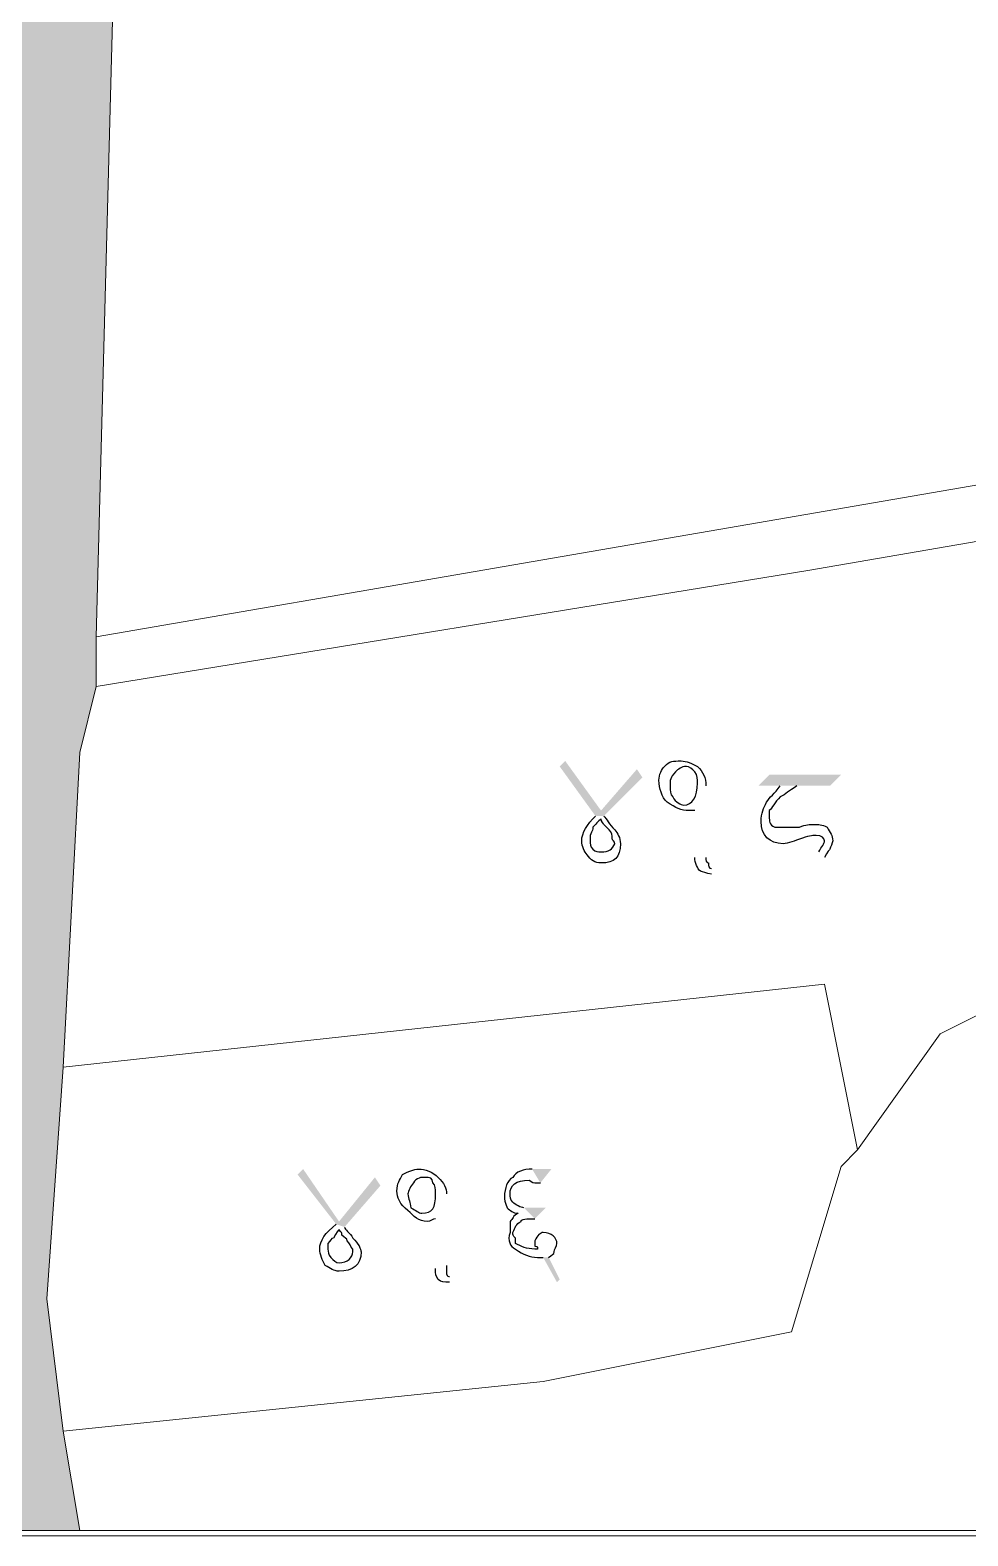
# Model space of a CAD drawing. Header units: metres. Extents: x 345912 to 349030, y 3061206 to 3061792.
# Drawn here: x 345958.47 to 345975.74, y 3061271.1 to 3061298.83 of the extents above; entities that cross this region are included whole.
import ezdxf

# ---------------------------------------------------------------- set-up
doc = ezdxf.new("R2010")
doc.units = ezdxf.units.M
doc.header["$MEASUREMENT"] = 0
doc.layers.add('PDF5_Geometry', color=7, linetype='Continuous')
doc.layers.add('PDF5_Solid Fills', color=7, linetype='Continuous')

msp = doc.modelspace()

# ---------------------------------------------------------------- hatches: boundary and pattern name
at = {"layer": 'PDF5_Solid Fills', "true_color": 0xc3c3c3, "transparency": 33554531}
h = msp.add_hatch(color=9, dxfattribs=at)
h.paths.add_polyline_path([(346031.62094, 3061309.60243), (346025.52494, 3061309.29763), (346024.61054, 3061318.44163), (346023.69614, 3061323.62323), (346029.48734, 3061324.84243), (346029.79214, 3061324.84243), (346030.70654, 3061319.66083), (346031.01134, 3061315.69843)], flags=0)
h.paths.add_polyline_path([(346033.75454, 3061286.43763), (346027.35374, 3061286.13283), (346026.43934, 3061296.19123), (346032.84014, 3061296.19123)], flags=0)
h.paths.add_polyline_path([(346007.84654, 3061320.88003), (346001.75053, 3061319.66083), (346000.83614, 3061319.35603), (345993.21614, 3061318.13683), (345983.76734, 3061316.30803), (345983.46254, 3061316.30803), (345961.21214, 3061312.04083), (345962.12653, 3061318.13683), (345981.02414, 3061321.79443), (345990.47293, 3061323.31843), (345999.31213, 3061325.14723), (346008.45614, 3061326.67123)], flags=0)
h.paths.add_polyline_path([(346037.41214, 3061326.36643), (346034.05934, 3061325.75683), (346034.05934, 3061326.06163), (346033.75454, 3061328.80483), (346037.10734, 3061329.41443)], flags=0)
h.paths.add_polyline_path([(346023.69614, 3061323.62323), (346015.46654, 3061322.09923), (346015.16174, 3061322.09923), (346014.85694, 3061322.09923), (346014.24734, 3061321.79443), (346007.84654, 3061320.88003), (346008.45614, 3061326.67123), (346018.81934, 3061328.80483), (346019.12414, 3061328.80483), (346019.42893, 3061329.10963), (346019.73374, 3061329.10963), (346020.03854, 3061329.10963), (346022.47694, 3061329.71923)], flags=0)
h.paths.add_polyline_path([(346029.48734, 3061324.84243), (346023.69614, 3061323.62323), (346022.47694, 3061329.71923), (346026.74414, 3061330.63363), (346028.57294, 3061330.93843), (346029.18254, 3061325.14723)], flags=0)
h.paths.add_polyline_path([(346033.75454, 3061328.80483), (346034.05934, 3061326.06163), (346034.05934, 3061325.75683), (346029.48734, 3061324.84243), (346029.18254, 3061325.14723), (346028.57294, 3061330.93843), (346030.70654, 3061331.24323), (346033.44974, 3061331.54803), (346033.44974, 3061330.93843)], flags=0)
h.paths.add_polyline_path([(346037.10734, 3061329.41443), (346033.75454, 3061328.80483), (346033.44974, 3061330.93843), (346033.44974, 3061331.54803), (346036.80254, 3061332.15763)], flags=0)
h.paths.add_polyline_path([(346125.80414, 3061271.19763), (346124.88974, 3061272.41683), (346122.14653, 3061274.85523), (346119.70814, 3061275.16003), (346113.61213, 3061277.29363), (346104.46814, 3061280.03683), (346097.76254, 3061281.56083), (346092.58094, 3061281.56083), (346089.53293, 3061281.25603), (346087.39933, 3061280.34163), (346079.16973, 3061276.07443), (346073.07373, 3061271.80723), (346070.94013, 3061271.19763), (345957.24973, 3061271.19763), (345956.94494, 3061272.41683), (345956.94494, 3061274.55043), (345957.85933, 3061287.96163), (345958.16414, 3061289.79043), (345958.16414, 3061296.19123), (345958.46894, 3061304.42083), (345959.38333, 3061311.12643), (345960.29774, 3061314.78403), (345960.29774, 3061320.27043), (345961.21214, 3061323.62323), (345964.26013, 3061333.07203), (345963.65053, 3061336.12003), (345963.34574, 3061337.03443), (345960.29774, 3061345.87363), (345956.94494, 3061356.84643), (345952.67774, 3061370.56243), (345952.67774, 3061373.91523), (345952.67774, 3061381.23043), (345949.93454, 3061391.59363), (345947.80094, 3061402.87124), (345945.05773, 3061411.40564), (345943.53373, 3061414.45363), (345940.48573, 3061418.11124), (345936.82814, 3061421.76883), (345932.86573, 3061427.56003), (345926.16013, 3061436.70403), (345924.63614, 3061440.36163), (345918.54013, 3061442.49523), (345914.57773, 3061443.40963), (345915.49213, 3061444.62883), (345924.33133, 3061441.88564), (345924.94094, 3061442.80003), (345924.33133, 3061448.28643), (345920.97853, 3061460.17363), (345917.32094, 3061466.87923), (345919.14974, 3061468.09844), (345923.11213, 3061460.47844), (345924.33133, 3061455.90643), (345926.46493, 3061446.76243), (345927.07454, 3061438.83763), (345930.12254, 3061435.18003), (345931.64653, 3061432.43683), (345936.82814, 3061424.81683), (345942.31454, 3061418.41603), (345944.75293, 3061415.06323), (345947.80094, 3061408.66243), (345949.93454, 3061401.04243), (345950.54414, 3061396.47043), (345954.20174, 3061382.14483), (345954.81134, 3061373.91523), (345955.11613, 3061371.17203), (345959.68814, 3061354.71283), (345964.86973, 3061340.08243), (345965.78414, 3061336.12003), (345965.17454, 3061329.71923), (345962.43134, 3061321.18483), (345962.12653, 3061318.13683), (345961.21214, 3061312.04083), (345960.90734, 3061307.77363), (345959.99293, 3061299.23923), (345959.68814, 3061287.65683), (345959.68814, 3061286.74243), (345959.38333, 3061285.52323), (345959.07854, 3061279.73203), (345958.77373, 3061275.46483), (345959.07854, 3061273.02643), (345959.38333, 3061271.19763), (346064.84414, 3061271.19763), (346065.75853, 3061271.50243), (346070.33053, 3061272.72163), (346075.20734, 3061274.85523), (346078.56013, 3061277.29363), (346085.87534, 3061281.25603), (346086.48494, 3061281.56083), (346087.39933, 3061281.86563), (346090.44734, 3061282.78003), (346097.45774, 3061282.78003), (346105.99214, 3061280.95123), (346116.05054, 3061278.20803), (346117.87933, 3061277.29363), (346118.79373, 3061276.98883), (346124.88974, 3061274.55043), (346127.32814, 3061272.41683), (346127.63293, 3061272.11203), (346128.24254, 3061271.19763)], flags=0)
h.paths.add_polyline_path([(346032.84014, 3061296.19123), (346026.43934, 3061296.19123), (346025.52494, 3061309.29763), (346031.62094, 3061309.60243), (346031.92574, 3061307.77363), (346032.53534, 3061298.02003)], flags=0)
h = msp.add_hatch(color=9, dxfattribs=at)
h.paths.add_polyline_path([(346031.62094, 3061309.60243), (346025.52494, 3061309.29763), (346024.61054, 3061318.44163), (346023.69614, 3061323.62323), (346029.48734, 3061324.84243), (346029.79214, 3061324.84243), (346030.70654, 3061319.66083), (346031.01134, 3061315.69843)], flags=0)
h.paths.add_polyline_path([(346033.75454, 3061286.43763), (346027.35374, 3061286.13283), (346026.43934, 3061296.19123), (346032.84014, 3061296.19123)], flags=0)
h.paths.add_polyline_path([(346007.84654, 3061320.88003), (346001.75053, 3061319.66083), (346000.83614, 3061319.35603), (345993.21614, 3061318.13683), (345983.76734, 3061316.30803), (345983.46254, 3061316.30803), (345961.21214, 3061312.04083), (345962.12653, 3061318.13683), (345981.02414, 3061321.79443), (345990.47293, 3061323.31843), (345999.31213, 3061325.14723), (346008.45614, 3061326.67123)], flags=0)
h.paths.add_polyline_path([(346037.41214, 3061326.36643), (346034.05934, 3061325.75683), (346034.05934, 3061326.06163), (346033.75454, 3061328.80483), (346037.10734, 3061329.41443)], flags=0)
h.paths.add_polyline_path([(346023.69614, 3061323.62323), (346015.46654, 3061322.09923), (346015.16174, 3061322.09923), (346014.85694, 3061322.09923), (346014.24734, 3061321.79443), (346007.84654, 3061320.88003), (346008.45614, 3061326.67123), (346018.81934, 3061328.80483), (346019.12414, 3061328.80483), (346019.42893, 3061329.10963), (346019.73374, 3061329.10963), (346020.03854, 3061329.10963), (346022.47694, 3061329.71923)], flags=0)
h.paths.add_polyline_path([(346029.48734, 3061324.84243), (346023.69614, 3061323.62323), (346022.47694, 3061329.71923), (346026.74414, 3061330.63363), (346028.57294, 3061330.93843), (346029.18254, 3061325.14723)], flags=0)
h.paths.add_polyline_path([(346033.75454, 3061328.80483), (346034.05934, 3061326.06163), (346034.05934, 3061325.75683), (346029.48734, 3061324.84243), (346029.18254, 3061325.14723), (346028.57294, 3061330.93843), (346030.70654, 3061331.24323), (346033.44974, 3061331.54803), (346033.44974, 3061330.93843)], flags=0)
h.paths.add_polyline_path([(346037.10734, 3061329.41443), (346033.75454, 3061328.80483), (346033.44974, 3061330.93843), (346033.44974, 3061331.54803), (346036.80254, 3061332.15763)], flags=0)
h.paths.add_polyline_path([(346125.80414, 3061271.19763), (346124.88974, 3061272.41683), (346122.14653, 3061274.85523), (346119.70814, 3061275.16003), (346113.61213, 3061277.29363), (346104.46814, 3061280.03683), (346097.76254, 3061281.56083), (346092.58094, 3061281.56083), (346089.53293, 3061281.25603), (346087.39933, 3061280.34163), (346079.16973, 3061276.07443), (346073.07373, 3061271.80723), (346070.94013, 3061271.19763), (345957.24973, 3061271.19763), (345956.94494, 3061272.41683), (345956.94494, 3061274.55043), (345957.85933, 3061287.96163), (345958.16414, 3061289.79043), (345958.16414, 3061296.19123), (345958.46894, 3061304.42083), (345959.38333, 3061311.12643), (345960.29774, 3061314.78403), (345960.29774, 3061320.27043), (345961.21214, 3061323.62323), (345964.26013, 3061333.07203), (345963.65053, 3061336.12003), (345963.34574, 3061337.03443), (345960.29774, 3061345.87363), (345956.94494, 3061356.84643), (345952.67774, 3061370.56243), (345952.67774, 3061373.91523), (345952.67774, 3061381.23043), (345949.93454, 3061391.59363), (345947.80094, 3061402.87124), (345945.05773, 3061411.40564), (345943.53373, 3061414.45363), (345940.48573, 3061418.11124), (345936.82814, 3061421.76883), (345932.86573, 3061427.56003), (345926.16013, 3061436.70403), (345924.63614, 3061440.36163), (345918.54013, 3061442.49523), (345914.57773, 3061443.40963), (345915.49213, 3061444.62883), (345924.33133, 3061441.88564), (345924.94094, 3061442.80003), (345924.33133, 3061448.28643), (345920.97853, 3061460.17363), (345917.32094, 3061466.87923), (345919.14974, 3061468.09844), (345923.11213, 3061460.47844), (345924.33133, 3061455.90643), (345926.46493, 3061446.76243), (345927.07454, 3061438.83763), (345930.12254, 3061435.18003), (345931.64653, 3061432.43683), (345936.82814, 3061424.81683), (345942.31454, 3061418.41603), (345944.75293, 3061415.06323), (345947.80094, 3061408.66243), (345949.93454, 3061401.04243), (345950.54414, 3061396.47043), (345954.20174, 3061382.14483), (345954.81134, 3061373.91523), (345955.11613, 3061371.17203), (345959.68814, 3061354.71283), (345964.86973, 3061340.08243), (345965.78414, 3061336.12003), (345965.17454, 3061329.71923), (345962.43134, 3061321.18483), (345962.12653, 3061318.13683), (345961.21214, 3061312.04083), (345960.90734, 3061307.77363), (345959.99293, 3061299.23923), (345959.68814, 3061287.65683), (345959.68814, 3061286.74243), (345959.38333, 3061285.52323), (345959.07854, 3061279.73203), (345958.77373, 3061275.46483), (345959.07854, 3061273.02643), (345959.38333, 3061271.19763), (346064.84414, 3061271.19763), (346065.75853, 3061271.50243), (346070.33053, 3061272.72163), (346075.20734, 3061274.85523), (346078.56013, 3061277.29363), (346085.87534, 3061281.25603), (346086.48494, 3061281.56083), (346087.39933, 3061281.86563), (346090.44734, 3061282.78003), (346097.45774, 3061282.78003), (346105.99214, 3061280.95123), (346116.05054, 3061278.20803), (346117.87933, 3061277.29363), (346118.79373, 3061276.98883), (346124.88974, 3061274.55043), (346127.32814, 3061272.41683), (346127.63293, 3061272.11203), (346128.24254, 3061271.19763)], flags=0)
h.paths.add_polyline_path([(346032.84014, 3061296.19123), (346026.43934, 3061296.19123), (346025.52494, 3061309.29763), (346031.62094, 3061309.60243), (346031.92574, 3061307.77363), (346032.53534, 3061298.02003)], flags=0)
at = {"layer": 'PDF5_Solid Fills', "transparency": 33554559}
h = msp.add_hatch(color=256, dxfattribs=at)
h.paths.add_polyline_path([(345968.88294, 3061284.35483), (345968.22254, 3061285.26923), (345968.32414, 3061285.37083), (345968.98454, 3061284.45643), (345969.64494, 3061285.21843), (345969.74654, 3061285.06603), (345969.03534, 3061284.35483)], flags=0)
h.paths.add_polyline_path([(345970.91494, 3061284.91363), (345970.91494, 3061283.59283)], flags=0)
h.paths.add_polyline_path([(345971.01654, 3061283.38963), (345971.01654, 3061283.28803)], flags=0)
h.paths.add_polyline_path([(345972.28654, 3061284.91363), (345971.88014, 3061284.91363), (345972.08334, 3061285.11683), (345973.40414, 3061285.11683), (345973.20094, 3061284.91363), (345972.59134, 3061284.91363)], flags=0)
h.paths.add_polyline_path([(345973.09934, 3061283.59283), (345972.99774, 3061283.69443)], flags=0)
h = msp.add_hatch(color=256, dxfattribs=at)
h.paths.add_polyline_path([(345964.10774, 3061276.83643), (345963.39654, 3061277.75083), (345963.49814, 3061277.85243), (345964.15854, 3061276.88723), (345964.81894, 3061277.70003), (345964.92054, 3061277.54763), (345964.26014, 3061276.78563)], flags=0)
h.paths.add_polyline_path([(345966.13974, 3061277.39523), (345966.13974, 3061276.07443)], flags=0)
h.paths.add_polyline_path([(345966.19054, 3061275.87123), (345966.19054, 3061275.76963)], flags=0)
h.paths.add_polyline_path([(345967.86694, 3061277.59843), (345968.07014, 3061277.85243), (345967.71454, 3061277.85243)], flags=0)
h.paths.add_polyline_path([(345967.91774, 3061276.22683), (345968.17174, 3061275.76963), (345968.22254, 3061275.82043), (345968.01934, 3061276.22683)], flags=0)
h.paths.add_polyline_path([(345967.76534, 3061276.93803), (345967.96854, 3061277.14123), (345967.56214, 3061277.14123)], flags=0)

# ---------------------------------------------------------------- linework, layer by layer
at = {"layer": 'PDF5_Geometry', "lineweight": 13}
msp.add_lwpolyline([(345911.78374, 3061494.92084), (346139.62175, 3061494.92084), (346139.62175, 3061271.09604), (345911.78374, 3061271.09604)], close=True, dxfattribs=at)
at = {"layer": 'PDF5_Geometry', "lineweight": 9}
for points in [[(346070.94013, 3061271.19763), (345957.24973, 3061271.19763), (345956.94494, 3061272.41683), (345956.94494, 3061274.55043), (345957.85933, 3061287.96163), (345958.16414, 3061289.79043), (345958.16414, 3061296.19123), (345958.46894, 3061304.42083), (345959.38333, 3061311.12643), (345960.29774, 3061314.78403), (345960.29774, 3061320.27043), (345961.21214, 3061323.62323), (345964.26013, 3061333.07203), (345963.65053, 3061336.12003), (345963.34574, 3061337.03443), (345960.29774, 3061345.87363), (345956.94494, 3061356.84643), (345952.67774, 3061370.56243), (345952.67774, 3061373.91523), (345952.67774, 3061381.23043), (345949.93454, 3061391.59363), (345947.80094, 3061402.87124)], [(346070.94013, 3061271.19763), (345957.24973, 3061271.19763), (345956.94494, 3061272.41683), (345956.94494, 3061274.55043), (345957.85933, 3061287.96163), (345958.16414, 3061289.79043), (345958.16414, 3061296.19123), (345958.46894, 3061304.42083), (345959.38333, 3061311.12643), (345960.29774, 3061314.78403), (345960.29774, 3061320.27043), (345961.21214, 3061323.62323), (345964.26013, 3061333.07203), (345963.65053, 3061336.12003), (345963.34574, 3061337.03443), (345960.29774, 3061345.87363), (345956.94494, 3061356.84643), (345952.67774, 3061370.56243), (345952.67774, 3061373.91523), (345952.67774, 3061381.23043), (345949.93454, 3061391.59363), (345947.80094, 3061402.87124)], [(345949.93454, 3061401.04243), (345950.54414, 3061396.47043), (345954.20174, 3061382.14483), (345954.81134, 3061373.91523), (345955.11613, 3061371.17203), (345959.68814, 3061354.71283), (345964.86973, 3061340.08243), (345965.78414, 3061336.12003), (345965.17454, 3061329.71923), (345962.43134, 3061321.18483), (345962.12653, 3061318.13683), (345961.21214, 3061312.04083), (345960.90734, 3061307.77363), (345959.99293, 3061299.23923), (345959.68814, 3061287.65683), (345959.68814, 3061286.74243), (345959.38333, 3061285.52323), (345959.07854, 3061279.73203), (345958.77373, 3061275.46483), (345959.07854, 3061273.02643), (345959.38333, 3061271.19763), (346064.84414, 3061271.19763)], [(345949.93454, 3061401.04243), (345950.54414, 3061396.47043), (345954.20174, 3061382.14483), (345954.81134, 3061373.91523), (345955.11613, 3061371.17203), (345959.68814, 3061354.71283), (345964.86973, 3061340.08243), (345965.78414, 3061336.12003), (345965.17454, 3061329.71923), (345962.43134, 3061321.18483), (345962.12653, 3061318.13683), (345961.21214, 3061312.04083), (345960.90734, 3061307.77363), (345959.99293, 3061299.23923), (345959.68814, 3061287.65683), (345959.68814, 3061286.74243), (345959.38333, 3061285.52323), (345959.07854, 3061279.73203), (345958.77373, 3061275.46483), (345959.07854, 3061273.02643), (345959.38333, 3061271.19763), (346064.84414, 3061271.19763)]]:
    msp.add_lwpolyline(points, dxfattribs=at)
for points in [[(346014.24733, 3061303.50645), (346013.94254, 3061302.59205), (346014.24733, 3061298.02004), (346013.63774, 3061296.49604), (346003.88414, 3061294.97205), (346003.88414, 3061295.27683), (345959.68814, 3061287.65683), (345959.99294, 3061299.23925), (345970.35614, 3061300.15365), (345976.45214, 3061301.06803), (345981.02414, 3061301.67764), (345983.76733, 3061302.28724), (345984.07214, 3061302.28724), (345993.52094, 3061305.03044), (345996.87373, 3061305.94485), (346000.83614, 3061306.85925), (346001.14094, 3061306.85925), (346001.75054, 3061307.16403), (346002.05534, 3061307.16403), (346006.32254, 3061308.07844), (346009.98013, 3061307.46884), (346014.85694, 3061305.03044), (346014.85694, 3061304.72564)], [(346014.24733, 3061303.50645), (346013.94254, 3061302.59205), (346014.24733, 3061298.02004), (346013.63774, 3061296.49604), (346003.88414, 3061294.97205), (346003.88414, 3061295.27683), (345959.68814, 3061287.65683), (345959.99294, 3061299.23925), (345970.35614, 3061300.15365), (345976.45214, 3061301.06803), (345981.02414, 3061301.67764), (345983.76733, 3061302.28724), (345984.07214, 3061302.28724), (345993.52094, 3061305.03044), (345996.87373, 3061305.94485), (346000.83614, 3061306.85925), (346001.14094, 3061306.85925), (346001.75054, 3061307.16403), (346002.05534, 3061307.16403), (346006.32254, 3061308.07844), (346009.98013, 3061307.46884), (346014.85694, 3061305.03044), (346014.85694, 3061304.72564)], [(346003.88414, 3061294.97205), (346003.88414, 3061294.05764), (345993.52094, 3061292.53365), (345981.63373, 3061290.40004), (345972.79454, 3061288.87604), (345959.68814, 3061286.74243), (345959.68814, 3061287.65683), (346003.88414, 3061295.27683)], [(346003.88414, 3061294.97205), (346003.88414, 3061294.05764), (345993.52094, 3061292.53365), (345981.63373, 3061290.40004), (345972.79454, 3061288.87604), (345959.68814, 3061286.74243), (345959.68814, 3061287.65683), (346003.88414, 3061295.27683)], [(345982.24334, 3061282.78004), (345979.50014, 3061282.47523), (345975.23294, 3061280.34164), (345973.70894, 3061278.20803), (345973.09934, 3061281.25604), (345959.07854, 3061279.73205), (345959.38334, 3061285.52324), (345959.68814, 3061286.74243), (345972.79454, 3061288.87604), (345981.63373, 3061290.40004)], [(345982.24334, 3061282.78004), (345979.50014, 3061282.47523), (345975.23294, 3061280.34164), (345973.70894, 3061278.20803), (345973.09934, 3061281.25604), (345959.07854, 3061279.73205), (345959.38334, 3061285.52324), (345959.68814, 3061286.74243), (345972.79454, 3061288.87604), (345981.63373, 3061290.40004)], [(345959.38334, 3061271.19764), (345959.07854, 3061273.02645), (345967.91774, 3061273.94085), (345972.48974, 3061274.85523), (345973.40414, 3061277.90324), (345973.70894, 3061278.20803), (345975.23294, 3061280.34164), (345979.50014, 3061282.47523), (345982.24334, 3061282.78004), (345991.38733, 3061284.30403), (345994.74013, 3061284.30403), (346000.22653, 3061284.30403), (346000.22653, 3061277.59844), (346001.44574, 3061271.19764)], [(345959.38334, 3061271.19764), (345959.07854, 3061273.02645), (345967.91774, 3061273.94085), (345972.48974, 3061274.85523), (345973.40414, 3061277.90324), (345973.70894, 3061278.20803), (345975.23294, 3061280.34164), (345979.50014, 3061282.47523), (345982.24334, 3061282.78004), (345991.38733, 3061284.30403), (345994.74013, 3061284.30403), (346000.22653, 3061284.30403), (346000.22653, 3061277.59844), (346001.44574, 3061271.19764)], [(345973.70894, 3061278.20803), (345973.40414, 3061277.90324), (345972.48974, 3061274.85523), (345967.91774, 3061273.94085), (345959.07854, 3061273.02645), (345958.77374, 3061275.46485), (345959.07854, 3061279.73205), (345973.09934, 3061281.25604)], [(345973.70894, 3061278.20803), (345973.40414, 3061277.90324), (345972.48974, 3061274.85523), (345967.91774, 3061273.94085), (345959.07854, 3061273.02645), (345958.77374, 3061275.46485), (345959.07854, 3061279.73205), (345973.09934, 3061281.25604)]]:
    msp.add_lwpolyline(points, close=True, dxfattribs=at)
at = {"layer": 'PDF5_Geometry', "lineweight": 25}
for points in [[(345970.05134, 3061285.01523), (345970.05134, 3061285.11683), (345970.10214, 3061285.21843), (345970.15294, 3061285.26923)], [(345970.15294, 3061285.26923), (345970.25454, 3061285.37083), (345970.30534, 3061285.37083), (345970.45774, 3061285.37083)], [(345970.35614, 3061285.16763), (345970.25454, 3061285.06603), (345970.25454, 3061285.01523), (345970.25454, 3061284.91363)], [(345970.55934, 3061285.26923), (345970.45774, 3061285.26923), (345970.40694, 3061285.21843), (345970.35614, 3061285.16763)], [(345970.45774, 3061285.37083), (345970.55934, 3061285.37083), (345970.66094, 3061285.32003), (345970.76254, 3061285.26923)], [(345970.71174, 3061285.16763), (345970.66094, 3061285.21843), (345970.61014, 3061285.26923), (345970.55934, 3061285.26923)], [(345970.76254, 3061284.96443), (345970.76254, 3061285.01523), (345970.76254, 3061285.11683), (345970.71174, 3061285.16763)], [(345970.76254, 3061285.26923), (345970.86414, 3061285.16763), (345970.91494, 3061285.06603), (345970.91494, 3061284.91363)], [(345970.20374, 3061284.60883), (345970.10214, 3061284.71043), (345970.05134, 3061284.86283), (345970.05134, 3061285.01523)], [(345970.25454, 3061284.91363), (345970.25454, 3061284.81203), (345970.25454, 3061284.76123), (345970.30534, 3061284.71043)], [(345970.50854, 3061284.55803), (345970.66094, 3061284.55803), (345970.76254, 3061284.71043), (345970.76254, 3061284.96443)], [(345972.03254, 3061284.60883), (345972.08334, 3061284.71043), (345972.18494, 3061284.76123), (345972.28654, 3061284.91363)], [(345972.59134, 3061284.91363), (345972.43894, 3061284.81203), (345972.38814, 3061284.76123), (345972.28654, 3061284.71043)], [(345970.61014, 3061284.45643), (345970.45774, 3061284.45643), (345970.35614, 3061284.50723), (345970.20374, 3061284.60883)], [(345970.30534, 3061284.71043), (345970.35614, 3061284.60883), (345970.45774, 3061284.55803), (345970.50854, 3061284.55803)], [(345971.93094, 3061284.25323), (345971.93094, 3061284.40563), (345971.98174, 3061284.50723), (345972.03254, 3061284.60883)], [(345972.28654, 3061284.71043), (345972.18494, 3061284.60883), (345972.13414, 3061284.50723), (345972.08334, 3061284.45643)], [(345968.62894, 3061283.89763), (345968.62894, 3061284.05003), (345968.73054, 3061284.20243), (345968.88294, 3061284.35483)], [(345968.98454, 3061284.30403), (345968.93374, 3061284.25323), (345968.88294, 3061284.20243), (345968.83214, 3061284.15163)], [(345969.03534, 3061284.20243), (345969.03534, 3061284.20243), (345968.98454, 3061284.25323), (345968.98454, 3061284.30403)], [(345969.03534, 3061284.35483), (345969.08614, 3061284.30403), (345969.13694, 3061284.20243), (345969.23854, 3061284.10083)], [(345970.71174, 3061284.45643), (345970.66094, 3061284.45643), (345970.66094, 3061284.45643), (345970.61014, 3061284.45643)], [(345972.08334, 3061284.45643), (345972.08334, 3061284.45643), (345972.08334, 3061284.40563), (345972.08334, 3061284.35483)], [(345972.08334, 3061284.35483), (345972.08334, 3061284.25323), (345972.08334, 3061284.20243), (345972.18494, 3061284.15163)], [(345968.83214, 3061284.15163), (345968.83214, 3061284.10083), (345968.83214, 3061284.10083), (345968.78134, 3061283.99923)], [(345968.78134, 3061283.99923), (345968.78134, 3061283.99923), (345968.78134, 3061283.94843), (345968.78134, 3061283.89763)], [(345969.13694, 3061284.10083), (345969.13694, 3061284.10083), (345969.08614, 3061284.15163), (345969.03534, 3061284.20243)], [(345969.18774, 3061283.94843), (345969.18774, 3061283.99923), (345969.18774, 3061284.05003), (345969.13694, 3061284.10083)], [(345969.23854, 3061284.10083), (345969.28934, 3061284.05003), (345969.34014, 3061283.94843), (345969.34014, 3061283.84683)], [(345972.33734, 3061283.84683), (345972.08334, 3061283.84683), (345971.93094, 3061283.99923), (345971.93094, 3061284.25323)], [(345972.18494, 3061284.15163), (345972.23574, 3061284.15163), (345972.28654, 3061284.15163), (345972.38814, 3061284.15163)], [(345972.38814, 3061284.15163), (345972.43894, 3061284.15163), (345972.54054, 3061284.15163), (345972.64214, 3061284.15163)], [(345972.64214, 3061284.15163), (345972.74374, 3061284.20243), (345972.84534, 3061284.20243), (345972.89614, 3061284.20243)], [(345972.94694, 3061283.99923), (345972.89614, 3061283.99923), (345972.84534, 3061283.99923), (345972.69294, 3061283.94843)], [(345972.89614, 3061284.20243), (345972.99774, 3061284.20243), (345973.04854, 3061284.20243), (345973.15014, 3061284.15163)], [(345973.09934, 3061283.89763), (345973.09934, 3061283.94843), (345973.04854, 3061283.99923), (345972.94694, 3061283.99923)], [(345973.15014, 3061284.15163), (345973.20094, 3061284.05003), (345973.25174, 3061283.99923), (345973.25174, 3061283.89763)], [(345968.73054, 3061283.64363), (345968.67974, 3061283.69443), (345968.62894, 3061283.79603), (345968.62894, 3061283.89763)], [(345968.78134, 3061283.89763), (345968.78134, 3061283.84683), (345968.78134, 3061283.79603), (345968.83214, 3061283.74523)], [(345968.83214, 3061283.74523), (345968.88294, 3061283.69443), (345968.93374, 3061283.69443), (345968.98454, 3061283.69443)], [(345968.98454, 3061283.69443), (345969.13694, 3061283.69443), (345969.18774, 3061283.74523), (345969.23854, 3061283.84683)], [(345969.34014, 3061283.84683), (345969.34014, 3061283.59283), (345969.23854, 3061283.49123), (345968.98454, 3061283.49123)], [(345969.23854, 3061283.84683), (345969.23854, 3061283.89763), (345969.18774, 3061283.89763), (345969.18774, 3061283.94843)], [(345972.69294, 3061283.94843), (345972.54054, 3061283.89763), (345972.43894, 3061283.84683), (345972.33734, 3061283.84683)], [(345972.99774, 3061283.69443), (345973.04854, 3061283.79603), (345973.09934, 3061283.84683), (345973.09934, 3061283.89763)], [(345973.20094, 3061283.74523), (345973.20094, 3061283.74523), (345973.15014, 3061283.69443), (345973.09934, 3061283.59283)], [(345973.25174, 3061283.89763), (345973.25174, 3061283.84683), (345973.20094, 3061283.79603), (345973.20094, 3061283.74523)], [(345968.98454, 3061283.49123), (345968.88294, 3061283.49123), (345968.78134, 3061283.54203), (345968.73054, 3061283.64363)], [(345970.81334, 3061283.33883), (345970.76254, 3061283.38963), (345970.71174, 3061283.49123), (345970.71174, 3061283.59283)], [(345970.91494, 3061283.59283), (345970.91494, 3061283.54203), (345970.91494, 3061283.49123), (345970.96574, 3061283.49123)], [(345970.96574, 3061283.49123), (345970.96574, 3061283.44043), (345970.96574, 3061283.38963), (345971.01654, 3061283.38963)], [(345971.01654, 3061283.28803), (345970.91494, 3061283.28803), (345970.86414, 3061283.33883), (345970.81334, 3061283.33883)], [(345965.22534, 3061277.44603), (345965.22534, 3061277.59843), (345965.27614, 3061277.64923), (345965.32694, 3061277.75083)], [(345965.32694, 3061277.75083), (345965.42854, 3061277.80163), (345965.53014, 3061277.85243), (345965.63174, 3061277.85243)], [(345965.73334, 3061277.70003), (345965.68254, 3061277.70003), (345965.58094, 3061277.70003), (345965.53014, 3061277.59843)], [(345965.63174, 3061277.85243), (345965.73334, 3061277.85243), (345965.88574, 3061277.80163), (345965.98734, 3061277.70003)], [(345965.88574, 3061277.59843), (345965.88574, 3061277.70003), (345965.83494, 3061277.70003), (345965.73334, 3061277.70003)], [(345965.98734, 3061277.70003), (345966.08894, 3061277.59843), (345966.13974, 3061277.49683), (345966.13974, 3061277.39523)], [(345967.35894, 3061277.70003), (345967.25734, 3061277.64923), (345967.20654, 3061277.49683), (345967.20654, 3061277.34443)], [(345967.30814, 3061277.39523), (345967.30814, 3061277.54763), (345967.40974, 3061277.64923), (345967.66374, 3061277.64923)], [(345967.71454, 3061277.85243), (345967.56214, 3061277.85243), (345967.40974, 3061277.80163), (345967.35894, 3061277.70003)], [(345967.66374, 3061277.64923), (345967.66374, 3061277.64923), (345967.71454, 3061277.59843), (345967.76534, 3061277.59843)], [(345965.42854, 3061277.09043), (345965.27614, 3061277.19203), (345965.22534, 3061277.34443), (345965.22534, 3061277.44603)], [(345965.53014, 3061277.59843), (345965.47934, 3061277.54763), (345965.42854, 3061277.44603), (345965.42854, 3061277.39523)], [(345965.42854, 3061277.39523), (345965.42854, 3061277.29363), (345965.47934, 3061277.24283), (345965.47934, 3061277.14123)], [(345965.68254, 3061277.03963), (345965.88574, 3061277.03963), (345965.93654, 3061277.14123), (345965.93654, 3061277.39523)], [(345965.93654, 3061277.39523), (345965.93654, 3061277.49683), (345965.93654, 3061277.54763), (345965.88574, 3061277.59843)], [(345967.20654, 3061277.34443), (345967.20654, 3061277.29363), (345967.20654, 3061277.24283), (345967.25734, 3061277.14123)], [(345967.35894, 3061277.24283), (345967.30814, 3061277.29363), (345967.30814, 3061277.34443), (345967.30814, 3061277.39523)], [(345967.76534, 3061277.59843), (345967.81614, 3061277.59843), (345967.86694, 3061277.59843), (345967.86694, 3061277.59843)], [(345965.78414, 3061276.88723), (345965.63174, 3061276.88723), (345965.53014, 3061276.98883), (345965.42854, 3061277.09043)], [(345965.47934, 3061277.14123), (345965.58094, 3061277.09043), (345965.63174, 3061277.03963), (345965.68254, 3061277.03963)], [(345967.25734, 3061277.14123), (345967.30814, 3061277.09043), (345967.35894, 3061277.03963), (345967.46054, 3061277.03963)], [(345967.56214, 3061277.14123), (345967.51134, 3061277.14123), (345967.40974, 3061277.19203), (345967.35894, 3061277.24283)], [(345963.80294, 3061276.37923), (345963.80294, 3061276.53163), (345963.90454, 3061276.68403), (345964.10774, 3061276.83643)], [(345964.26014, 3061276.78563), (345964.26014, 3061276.73483), (345964.36174, 3061276.68403), (345964.41254, 3061276.58243)], [(345965.93654, 3061276.93803), (345965.88574, 3061276.93803), (345965.83494, 3061276.88723), (345965.78414, 3061276.88723)], [(345967.46054, 3061277.03963), (345967.35894, 3061276.98883), (345967.35894, 3061276.93803), (345967.30814, 3061276.88723)], [(345967.30814, 3061276.88723), (345967.30814, 3061276.83643), (345967.30814, 3061276.73483), (345967.30814, 3061276.68403)], [(345967.35894, 3061276.68403), (345967.40974, 3061276.78563), (345967.40974, 3061276.83643), (345967.51134, 3061276.88723)], [(345967.51134, 3061276.88723), (345967.51134, 3061276.93803), (345967.61294, 3061276.93803), (345967.76534, 3061276.93803)], [(345964.05694, 3061276.58243), (345964.00614, 3061276.58243), (345964.00614, 3061276.53163), (345963.95534, 3061276.48083)], [(345964.15854, 3061276.73483), (345964.15854, 3061276.73483), (345964.10774, 3061276.68403), (345964.05694, 3061276.58243)], [(345964.20934, 3061276.63323), (345964.20934, 3061276.68403), (345964.20934, 3061276.68403), (345964.15854, 3061276.73483)], [(345964.31094, 3061276.53163), (345964.31094, 3061276.58243), (345964.26014, 3061276.58243), (345964.20934, 3061276.63323)], [(345964.41254, 3061276.37923), (345964.36174, 3061276.43003), (345964.36174, 3061276.48083), (345964.31094, 3061276.53163)], [(345964.41254, 3061276.58243), (345964.51414, 3061276.48083), (345964.56494, 3061276.37923), (345964.56494, 3061276.32843)], [(345967.30814, 3061276.68403), (345967.25734, 3061276.53163), (345967.30814, 3061276.43003), (345967.40974, 3061276.37923)], [(345967.40974, 3061276.58243), (345967.35894, 3061276.63323), (345967.35894, 3061276.63323), (345967.35894, 3061276.68403)], [(345967.40974, 3061276.48083), (345967.40974, 3061276.48083), (345967.40974, 3061276.53163), (345967.40974, 3061276.58243)], [(345967.91774, 3061276.68403), (345967.86694, 3061276.68403), (345967.81614, 3061276.63323), (345967.76534, 3061276.53163)], [(345967.76534, 3061276.53163), (345967.76534, 3061276.48083), (345967.76534, 3061276.48083), (345967.76534, 3061276.48083)], [(345968.17174, 3061276.48083), (345968.17174, 3061276.58243), (345968.07014, 3061276.68403), (345967.91774, 3061276.68403)], [(345963.90454, 3061276.07443), (345963.85374, 3061276.17603), (345963.80294, 3061276.27763), (345963.80294, 3061276.37923)], [(345963.95534, 3061276.48083), (345963.95534, 3061276.43003), (345963.95534, 3061276.43003), (345963.95534, 3061276.37923)], [(345963.95534, 3061276.37923), (345963.95534, 3061276.32843), (345963.95534, 3061276.27763), (345964.00614, 3061276.22683)], [(345964.00614, 3061276.22683), (345964.05694, 3061276.17603), (345964.10774, 3061276.12523), (345964.15854, 3061276.12523)], [(345964.15854, 3061276.12523), (345964.31094, 3061276.12523), (345964.41254, 3061276.22683), (345964.41254, 3061276.32843)], [(345964.56494, 3061276.32843), (345964.56494, 3061276.07443), (345964.41254, 3061275.97283), (345964.15854, 3061275.97283)], [(345964.41254, 3061276.32843), (345964.41254, 3061276.32843), (345964.41254, 3061276.37923), (345964.41254, 3061276.37923)], [(345967.76534, 3061276.37923), (345967.61294, 3061276.37923), (345967.51134, 3061276.43003), (345967.40974, 3061276.48083)], [(345967.40974, 3061276.37923), (345967.56214, 3061276.27763), (345967.66374, 3061276.22683), (345967.81614, 3061276.22683)], [(345967.76534, 3061276.48083), (345967.76534, 3061276.48083), (345967.76534, 3061276.43003), (345967.76534, 3061276.43003)], [(345967.76534, 3061276.43003), (345967.81614, 3061276.43003), (345967.81614, 3061276.43003), (345967.81614, 3061276.37923)], [(345967.81614, 3061276.37923), (345967.76534, 3061276.37923), (345967.76534, 3061276.37923), (345967.76534, 3061276.37923)], [(345967.81614, 3061276.22683), (345967.86694, 3061276.22683), (345967.86694, 3061276.22683), (345967.91774, 3061276.22683)], [(345968.01934, 3061276.22683), (345968.07014, 3061276.27763), (345968.12094, 3061276.27763), (345968.12094, 3061276.32843)], [(345968.12094, 3061276.32843), (345968.12094, 3061276.37923), (345968.17174, 3061276.43003), (345968.17174, 3061276.48083)], [(345964.15854, 3061275.97283), (345964.05694, 3061275.97283), (345964.00614, 3061276.02363), (345963.90454, 3061276.07443)], [(345965.98734, 3061275.82043), (345965.93654, 3061275.87123), (345965.93654, 3061275.92203), (345965.93654, 3061276.02363)], [(345966.13974, 3061276.07443), (345966.13974, 3061275.97283), (345966.13974, 3061275.92203), (345966.13974, 3061275.92203)], [(345966.19054, 3061275.76963), (345966.08894, 3061275.76963), (345966.03814, 3061275.76963), (345965.98734, 3061275.82043)], [(345966.13974, 3061275.92203), (345966.13974, 3061275.87123), (345966.19054, 3061275.87123), (345966.19054, 3061275.87123)]]:
    msp.add_open_spline(points, degree=3, dxfattribs=at)

doc.saveas('drawing.dxf')
